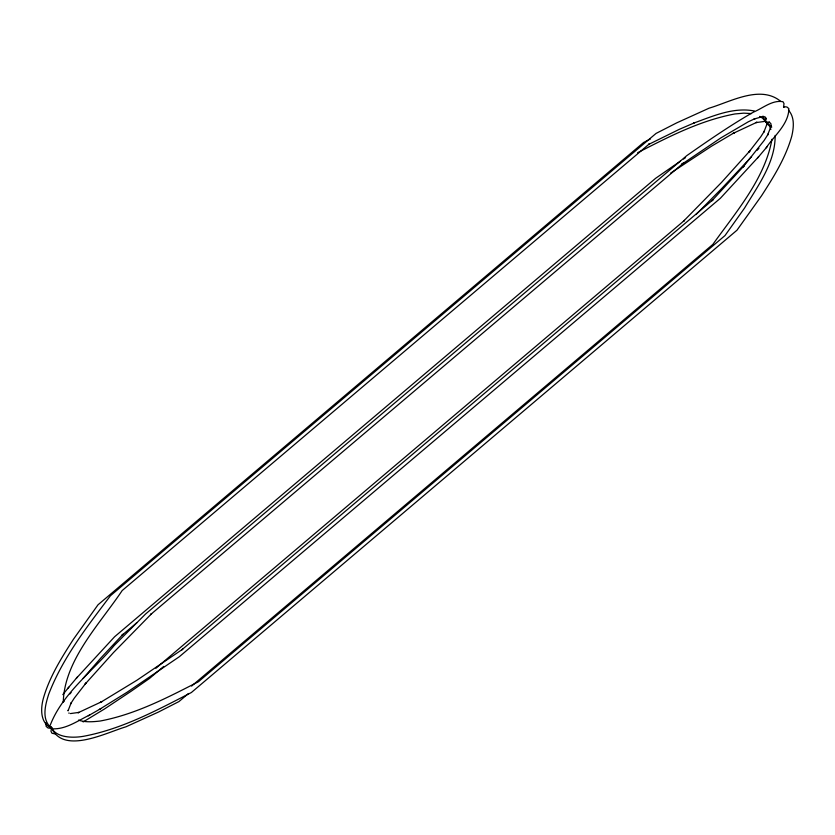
<?xml version="1.0" encoding="UTF-8"?>
<svg xmlns="http://www.w3.org/2000/svg" width="835" height="835" viewBox="0 0 835 835"><rect width="100%" height="100%" fill="white"/><g stroke="black" fill="none" stroke-linecap="round" stroke-linejoin="round"><path stroke-width="1.25" d="M50.998 726.909L51.937 728.381M783.595 106.723L784.117 107.214M45.873 722.891L46.144 726.398L48.023 727.984L51.373 728.36L50.987 731.376L52.01 733.276L55.183 733.913M766.311 122.035L766.175 122.588M771.947 139.247C765.194 178.325 735.833 212.247 712.829 244.436L191.591 686.078M765.716 120.835L766.112 118.215L766.133 118.779L765.152 116.942L762.689 116.368L763.315 116.42L754.005 119.04L755.174 118.57L748.337 121.764L720.918 137.869L681.558 164.464L684.084 162.522L150.519 614.623L151.594 613.694L113.539 652.511L85.024 684.23L86.141 682.863L74.273 698.144L70.526 703.968L71.111 702.934L68.032 710.877L68.011 710.314M188.491 693.499L178.94 701.577L158.295 712.13L125.897 726.826C106.671 732.399 63.241 755.122 51.467 727.65L50.81 727.034M51.457 727.212L51.154 727.692L51.916 727.776M783.616 107.037L783.512 106.922M765.789 121.785L762.553 118.173L759.662 116.409M51.467 727.65C56.373 738.025 73.334 738.14 83.803 736.24C122.15 729.028 157.011 710.209 191.361 692.528L736.981 230.209L761.53 195.787C773.596 177.051 785.693 157.794 791.768 136.168C793.741 127.557 794.857 117.255 788.449 110.157M766.175 147.826C774.16 135.688 788.772 124.175 788.856 108.602L786.977 107.016L783.627 106.64L784.013 103.623L782.99 101.724C772.354 99.678 762.72 108.341 753.462 112.13C730.375 125.323 708.477 140.478 686.694 155.707L145.52 614.059L114.228 645.486C92.821 671.142 62.218 693.572 50.142 725.448M62.823 694.636L68.825 687.174M63.095 702.402L64.222 701.014M69.952 693.927L71.058 692.549M76.35 678.281L114.635 636.719L655.663 178.283L680.431 161.124M99.386 709.437L127.139 692.205L179.337 656.717L720.365 198.281L758.65 156.719M67.645 688.572L77.509 676.903M83.093 678.448L100.68 658.189L123.069 634.224L122.014 635.258L136.93 622.618M757.491 158.097L767.355 146.428M757.303 150.175L758.963 148.244M751.583 156.625L722.212 188.011L696.014 214.553M155.884 668.271L684.481 220.377L683.406 221.306L721.461 182.489L749.976 150.77L748.859 152.137L760.727 136.857L764.474 131.032L763.889 132.066L766.968 124.123L766.989 124.686M163.743 666.413L149.517 678.448L131.168 691.223L104.396 709.04L83.135 721.941M683.51 159.036L685.556 157.638M670.588 173.137L711.67 146.104L734.623 132.514L733.109 133.381L756.99 122.213L755.894 122.63L764.568 121.419M53.106 728.84C66.487 729.164 78.198 720.49 89.815 714.917M88.301 715.793L100.878 708.581M650.507 138.902L643.639 142.472L98.019 604.791L73.47 639.213C61.404 657.949 49.307 677.206 43.232 698.832C40.633 708.706 40.163 722.588 50.883 727.786M637.669 152.69C668.668 136.794 700.325 120.428 734.884 113.967L743.734 113.153L751.458 113.57M765.716 122.108L766.248 121.879M68.762 713.09L69.232 713.132M70.432 713.581L79.106 712.37L78.01 712.787L101.891 701.619L100.377 702.485L136.815 680.306L182.792 649.129L181.811 649.818L712.986 199.742L711.931 200.776L744.204 165.664L743.046 167.031L764.098 140.52L768.2 134.049L767.532 135.124L771.31 125.845L771.248 126.471L770.914 123.695L769.098 122.16L769.64 122.265L767.021 122.067M754.496 111.024C733.558 106.849 712.902 116.138 693.624 123.131L694.115 122.943L679.283 129.352L648.764 144.371L649.369 143.87L122.171 590.564C99.511 624.382 64.316 660.203 63.262 702.183M78.521 720.094C85.337 722.64 94.073 721.701 100.117 721.033C135.072 714.489 167.073 697.841 198.417 681.746L725.01 235.553L744.538 208.092C757.909 185.808 775.391 162.564 775.151 135.427M766.478 122.296L771.78 127.066M780.516 101.202C760.205 84.648 730.406 101.891 709.103 108.174L676.705 122.87L656.059 133.423L110.439 595.741C87.101 626.667 62.604 657.876 48.639 694.396C45.34 704.876 41.447 718.956 50.747 727.452M766.593 122.651L769.693 126.335L770.862 129.456M763.43 117.13L765.57 121.628"/></g></svg>
